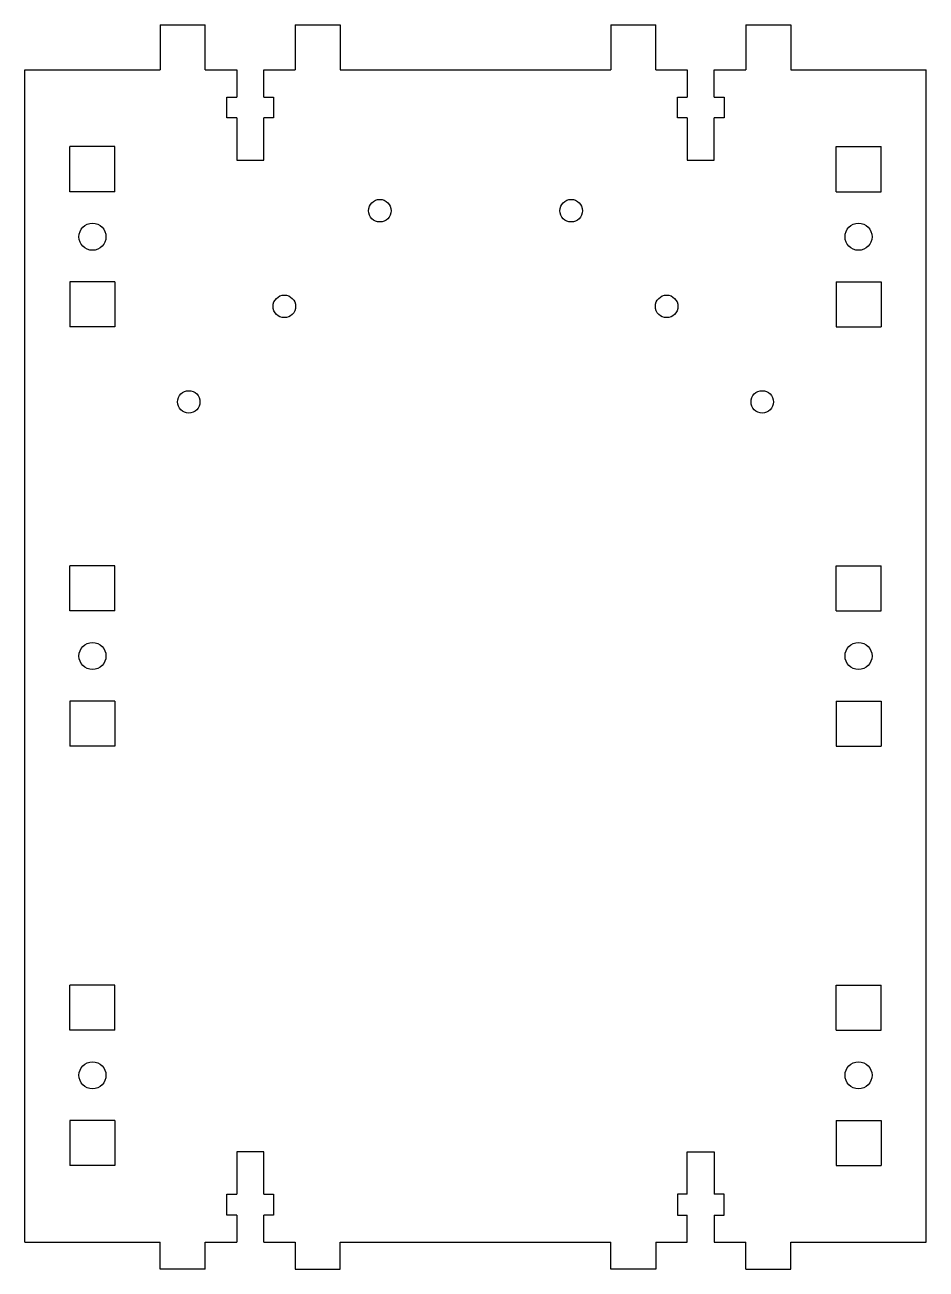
# Model space of a CAD drawing. Header units: millimetres. Extents: x -50 to 50, y -68 to 70.
import ezdxf

# ---------------------------------------------------------------- set-up
doc = ezdxf.new("R2010")
doc.units = ezdxf.units.MM

msp = doc.modelspace()

# ---------------------------------------------------------------- linework, layer by layer
at = {"color": 7, "linetype": 'Continuous', "lineweight": 25}
for p, q in [((-35, 70), (-30, 70)), ((-35, 70), (-35, 65)), ((-30, 65), (-30, 70)), ((-20, 70), (-15, 70)), ((-20, 70), (-20, 65)), ((-15, 70), (-15, 65)), ((15, 70), (20, 70)), ((15, 70), (15, 65)), ((20, 65), (20, 70)), ((30, 70), (35, 70)), ((30, 70), (30, 65)), ((35, 70), (35, 65)), ((-50, 65), (-35, 65)), ((-50, -65), (-50, 65)), ((-30, 65), (-26.5, 65)), ((-26.5, 65), (-26.5, 62)), ((-23.5, 65), (-20, 65)), ((-23.5, 62), (-23.5, 65)), ((-15, 65), (15, 65)), ((20, 65), (23.5, 65)), ((23.5, 65), (23.5, 62)), ((26.5, 62), (26.5, 65)), ((26.5, 65), (30, 65)), ((35, 65), (50, 65)), ((50, -65), (50, 65)), ((-27.6, 59.7), (-27.6, 62)), ((-27.6, 62), (-26.5, 62)), ((-23.5, 62), (-22.4, 62)), ((-22.4, 62), (-22.4, 59.7)), ((22.4, 59.7), (22.4, 62)), ((22.4, 62), (23.5, 62)), ((26.5, 62), (27.6, 62)), ((27.6, 62), (27.6, 59.7)), ((-26.5, 59.7), (-27.6, 59.7)), ((-26.5, 59.7), (-26.5, 55)), ((-22.4, 59.7), (-23.5, 59.7)), ((-23.5, 55), (-23.5, 59.7)), ((23.5, 59.7), (22.4, 59.7)), ((23.5, 59.7), (23.5, 55)), ((27.6, 59.7), (26.5, 59.7)), ((26.5, 55), (26.5, 59.7)), ((-40, 56.5), (-45, 56.5)), ((-45, 51.5), (-45, 56.5)), ((-40, 51.5), (-40, 56.5)), ((40, 51.5), (40, 56.5)), ((40, 56.5), (45, 56.5)), ((45, 51.5), (45, 56.5)), ((-26.5, 55), (-23.5, 55)), ((23.5, 55), (26.5, 55)), ((-40, 51.5), (-45, 51.5)), ((40, 51.5), (45, 51.5)), ((-45, 41.5), (-45, 36.5)), ((-40, 41.5), (-45, 41.5)), ((-40, 41.5), (-40, 36.5)), ((40, 41.5), (40, 36.5)), ((40, 41.5), (45, 41.5)), ((45, 41.5), (45, 36.5)), ((-40, 36.5), (-45, 36.5)), ((40, 36.5), (45, 36.5)), ((-40, 10), (-45, 10)), ((-45, 5), (-45, 10)), ((-40, 5), (-40, 10)), ((40, 5), (40, 10)), ((40, 10), (45, 10)), ((45, 5), (45, 10)), ((-40, 5), (-45, 5)), ((40, 5), (45, 5)), ((-45, -5), (-45, -10)), ((-40, -5), (-45, -5)), ((-40, -5), (-40, -10)), ((40, -5), (40, -10)), ((40, -5), (45, -5)), ((45, -5), (45, -10)), ((-40, -10), (-45, -10)), ((40, -10), (45, -10)), ((-40, -36.5), (-45, -36.5)), ((-45, -41.5), (-45, -36.5)), ((-40, -41.5), (-40, -36.5)), ((40, -41.5), (40, -36.5)), ((40, -36.5), (45, -36.5)), ((45, -41.5), (45, -36.5)), ((-40, -41.5), (-45, -41.5)), ((40, -41.5), (45, -41.5)), ((-45, -51.5), (-45, -56.5)), ((-40, -51.5), (-45, -51.5)), ((-40, -51.5), (-40, -56.5)), ((40, -51.5), (40, -56.5)), ((40, -51.5), (45, -51.5)), ((45, -51.5), (45, -56.5)), ((-26.5, -55), (-26.5, -59.7)), ((-23.5, -55), (-26.5, -55)), ((-23.5, -59.7), (-23.5, -55)), ((23.5, -59.7), (23.5, -55)), ((23.5, -55), (26.5, -55)), ((26.5, -55), (26.5, -59.7)), ((-40, -56.5), (-45, -56.5)), ((40, -56.5), (45, -56.5)), ((-27.6, -62), (-27.6, -59.7)), ((-27.6, -59.7), (-26.5, -59.7)), ((-23.5, -59.7), (-22.4, -59.7)), ((-22.4, -59.7), (-22.4, -62)), ((22.4, -59.7), (22.4, -62)), ((23.5, -59.7), (22.4, -59.7)), ((27.6, -59.7), (26.5, -59.7)), ((27.6, -62), (27.6, -59.7)), ((-26.5, -62), (-27.6, -62)), ((-26.5, -62), (-26.5, -65)), ((-22.4, -62), (-23.5, -62)), ((-23.5, -65), (-23.5, -62)), ((22.4, -62), (23.5, -62)), ((23.5, -65), (23.5, -62)), ((26.5, -62), (27.6, -62)), ((26.5, -62), (26.5, -65)), ((-50, -65), (-35, -65)), ((-35, -68), (-35, -65)), ((-30, -68), (-30, -65)), ((-30, -65), (-26.5, -65)), ((-23.5, -65), (-20, -65)), ((-20, -65), (-20, -68)), ((-15, -68), (-15, -65)), ((-15, -65), (15, -65)), ((15, -68), (15, -65)), ((20, -65), (20, -68)), ((20, -65), (23.5, -65)), ((26.5, -65), (30, -65)), ((30, -68), (30, -65)), ((35, -68), (35, -65)), ((35, -65), (50, -65)), ((-30, -68), (-35, -68)), ((-20, -68), (-15, -68)), ((20, -68), (15, -68)), ((30, -68), (35, -68))]:
    msp.add_line(p, q, dxfattribs=at)
for centre, radius in [((-10.61, 49.39), 1.25), ((10.61, 49.39), 1.25), ((-42.5, 46.5), 1.5), ((42.5, 46.5), 1.5), ((-21.21, 38.78), 1.25), ((21.21, 38.78), 1.25), ((-31.82, 28.18), 1.25), ((31.82, 28.18), 1.25), ((-42.5, 0), 1.5), ((42.5, 0), 1.5), ((-42.5, -46.5), 1.5), ((42.5, -46.5), 1.5)]:
    msp.add_circle(centre, radius, dxfattribs=at)

doc.saveas('drawing.dxf')
